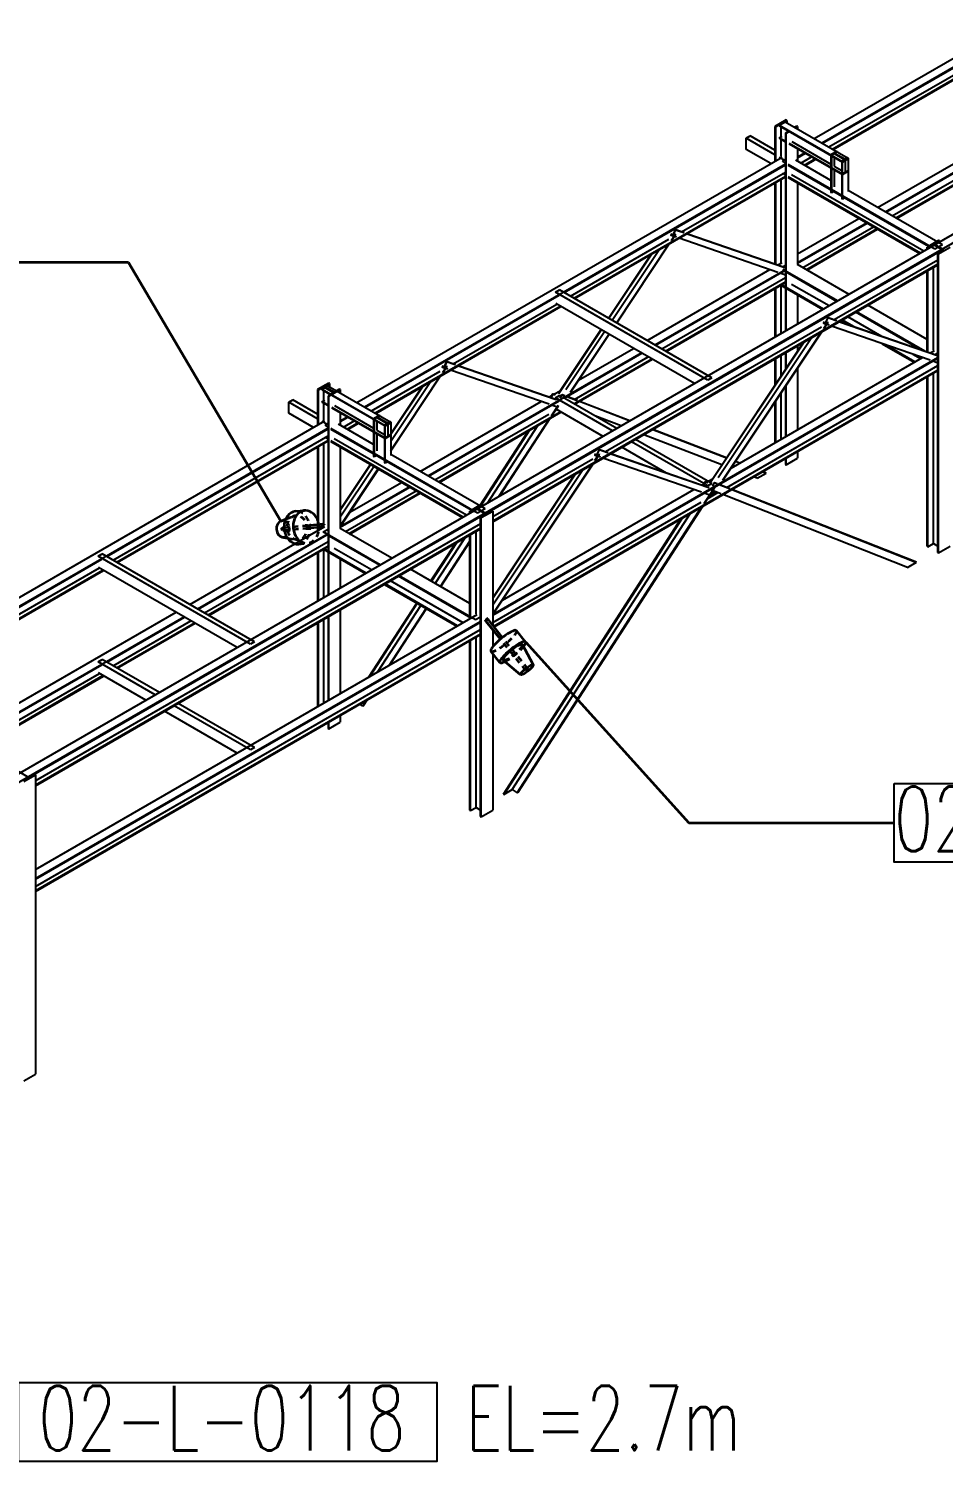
# Model space of a CAD drawing. Header units: inches. Extents: x 295136 to 296247, y 2627183 to 2627409.
# Drawn here: x 295679.05 to 295699.82, y 2627222.34 to 2627254.89 of the extents above; entities that cross this region are included whole.
import ezdxf

# ---------------------------------------------------------------- set-up
doc = ezdxf.new("R2010")
doc.units = ezdxf.units.IN
doc.header["$MEASUREMENT"] = 0
doc.linetypes.add('PIPE RACK LIGHTING-EMBED 3_DWG$0$HIDDEN2', pattern=[0.1875, 0.125, -0.0625])
doc.layers.add('_Auto', color=7, linetype='Continuous')
doc.layers.add('PIPE RACK LIGHTING-EMBED 3_DWG$0$DwgTemplate', color=7, linetype='Continuous')
doc.styles.add('HZTXT', font='txt_qlt.shx', dxfattribs={"width": 0.7, "bigfont": 'hztxt.shx'})
doc.dimstyles.new('ANSI_L', dxfattribs={"dimtxt": 0.18, "dimasz": 0.18, "dimexe": 0.18, "dimexo": 0.0625, "dimgap": 0.09, "dimtad": 0, "dimtih": 1, "dimtoh": 1, "dimdec": 4, "dimzin": 0, "dimdsep": 46, "dimtxsty": 'Standard', "dimcen": 0.09, "dimadec": 0, "dimazin": 0, "dimtfac": 1, "dimtdec": 4, "dimtofl": 0, "dimtmove": 0, "dimatfit": 3, "dimfxl": 1, "dimtolj": 1, "dimtzin": 0, "dimarcsym": 0})

msp = doc.modelspace()

# ---------------------------------------------------------------- linework, layer by layer
at = {"layer": '_Auto', "color": 7, "linetype": 'Continuous', "lineweight": 25}
for points in [[(295698.7076, 2627237.7424), (295707.879, 2627237.7424), (295707.879, 2627235.9507), (295698.7076, 2627235.9507)], [(295678.8132, 2627224.1299), (295688.3208, 2627224.1299), (295688.3208, 2627222.3382), (295678.8132, 2627222.3382)]]:
    msp.add_lwpolyline(points, close=True, dxfattribs=at)
at = {"layer": 'PIPE RACK LIGHTING-EMBED 3_DWG$0$DwgTemplate', "color": 9, "linetype": 'Continuous', "lineweight": 25}
for p, q in [((295761.9631, 2627285.9674), (295657.9438, 2627225.9118)), ((295762.1362, 2627285.8674), (295658.117, 2627225.8119)), ((295696.8905, 2627252.3963), (295706.5503, 2627257.9734)), ((295697.0636, 2627252.2964), (295706.6256, 2627257.817)), ((295697.0792, 2627252.2874), (295701.4893, 2627254.8335)), ((295697.2229, 2627252.2044), (295701.4304, 2627254.6336)), ((295697.3043, 2627252.1574), (295701.5118, 2627254.5866)), ((295697.3199, 2627252.1484), (295701.5273, 2627254.5776)), ((295698.3319, 2627250.8294), (295703.1757, 2627253.6259)), ((295698.5051, 2627250.7294), (295703.3488, 2627253.526)), ((295696.2542, 2627252.8184), (295695.9945, 2627252.6684)), ((295695.9945, 2627252.6684), (295696.0118, 2627252.6584)), ((295695.9945, 2627252.6684), (295695.9945, 2627251.879)), ((295696.0118, 2627252.6584), (295696.1356, 2627252.7299)), ((295696.0118, 2627252.6584), (295696.0118, 2627251.889)), ((295696.1027, 2627252.7012), (295696.2325, 2627252.7762)), ((295696.1027, 2627252.7012), (295697.5311, 2627251.8765)), ((295696.1027, 2627252.6872), (295696.1027, 2627252.7012)), ((295696.1027, 2627252.6872), (295697.5311, 2627251.8625)), ((295696.1356, 2627252.7299), (295696.1356, 2627252.7202)), ((295696.1356, 2627252.7299), (295696.144, 2627252.7251)), ((295696.1356, 2627252.6682), (295696.1356, 2627252.4343)), ((295696.1477, 2627252.7369), (295696.2715, 2627252.8084)), ((295696.1561, 2627252.7321), (295696.1477, 2627252.7369)), ((295696.2325, 2627252.7762), (295697.661, 2627251.9515)), ((295696.3073, 2627252.5691), (295696.2369, 2627252.5285)), ((295696.2715, 2627252.8084), (295696.2542, 2627252.8184)), ((295696.2542, 2627252.5185), (295696.3246, 2627252.5591)), ((295696.2715, 2627252.8084), (295696.2715, 2627252.7537)), ((295696.4966, 2627252.6784), (295696.4493, 2627252.6511)), ((295696.4666, 2627252.6411), (295696.5139, 2627252.6684)), ((295696.5139, 2627252.6684), (295696.4966, 2627252.6784)), ((295696.5139, 2627252.6684), (295696.5139, 2627252.6138)), ((295695.3426, 2627252.4023), (295695.4343, 2627252.4553)), ((295695.9945, 2627252.026), (295695.3426, 2627252.4023)), ((295695.3426, 2627252.1504), (295695.3426, 2627252.4023)), ((295695.9945, 2627252.1319), (295695.4343, 2627252.4553)), ((295696.1027, 2627252.4153), (295696.1616, 2627252.4493)), ((295696.1027, 2627252.4153), (295696.2369, 2627252.3379)), ((295696.1027, 2627252.4013), (295696.1027, 2627252.4153)), ((295696.1027, 2627252.4013), (295696.2369, 2627252.3239)), ((295696.1356, 2627252.3823), (295696.1356, 2627251.9905)), ((295696.2369, 2627252.5285), (295696.2369, 2627248.0203)), ((295696.2369, 2627252.5285), (295696.2542, 2627252.5185)), ((295696.2542, 2627248.0303), (295696.2542, 2627252.5185)), ((295696.3191, 2627252.2904), (295697.5311, 2627251.5906)), ((295696.3191, 2627252.2764), (295697.5311, 2627251.5766)), ((295696.3797, 2627252.3254), (295697.2714, 2627251.8105)), ((295698.5207, 2627250.7204), (295701.4893, 2627252.4343)), ((295698.6644, 2627250.6374), (295701.4304, 2627252.2344)), ((295686.5017, 2627246.3984), (295696.1616, 2627251.9755)), ((295695.9036, 2627251.8265), (295695.3426, 2627252.1504)), ((295696.2083, 2627251.9025), (295696.0958, 2627251.9675)), ((295696.1676, 2627251.879), (295696.2369, 2627251.919)), ((295696.2369, 2627251.919), (295696.2083, 2627251.9025)), ((295697.2714, 2627251.4417), (295696.4706, 2627251.904)), ((295696.5139, 2627252.1639), (295696.5139, 2627251.879)), ((295696.5139, 2627251.979), (295696.6741, 2627252.0715)), ((295696.5139, 2627251.961), (295696.6897, 2627252.0625)), ((295696.5866, 2627251.837), (295696.8334, 2627251.9795)), ((295696.668, 2627251.79), (295696.9147, 2627251.9325)), ((295696.6836, 2627251.7811), (295696.9303, 2627251.9235)), ((295697.4013, 2627252.1014), (295697.2714, 2627252.0265)), ((295697.2714, 2627252.0265), (295697.2714, 2627251.2667)), ((295697.2714, 2627252.0265), (295697.2835, 2627252.0195)), ((295697.2835, 2627252.0195), (295697.3441, 2627252.0545)), ((295697.2835, 2627252.0195), (295697.2835, 2627251.2597)), ((295697.3441, 2627252.0545), (295697.5796, 2627251.9185)), ((295697.3441, 2627251.9705), (295697.3441, 2627251.7686)), ((295697.3528, 2627252.0595), (295697.4134, 2627252.0944)), ((295697.5883, 2627251.9235), (295697.3528, 2627252.0595)), ((295697.4134, 2627252.0944), (295697.4013, 2627252.1014)), ((295697.5796, 2627251.9185), (295697.519, 2627251.8835)), ((295697.519, 2627251.8835), (295697.519, 2627251.1238)), ((295697.519, 2627251.8835), (295697.5311, 2627251.8765)), ((295697.661, 2627251.9515), (295697.5311, 2627251.8765)), ((295697.5311, 2627251.8765), (295697.661, 2627251.9515)), ((295697.5311, 2627251.8625), (295697.5917, 2627251.8975)), ((295697.6489, 2627251.9585), (295697.5883, 2627251.9235)), ((295697.5917, 2627251.8975), (295697.5917, 2627251.6256)), ((295697.6004, 2627251.9025), (295697.661, 2627251.9375)), ((295697.6004, 2627251.6306), (295697.6004, 2627251.9025)), ((295697.661, 2627251.9515), (295697.6489, 2627251.9585)), ((295697.661, 2627251.9375), (295697.661, 2627251.9515)), ((295697.661, 2627251.9515), (295697.661, 2627251.1918)), ((295698.7458, 2627250.5905), (295701.5118, 2627252.1874)), ((295698.7613, 2627250.5815), (295701.5273, 2627252.1784)), ((295686.6749, 2627246.2984), (295696.2369, 2627251.819)), ((295691.2079, 2627248.8975), (295696.2369, 2627251.801)), ((295693.8804, 2627250.2746), (295696.2369, 2627251.6351)), ((295696.2369, 2627251.839), (295696.1676, 2627251.879)), ((295696.2369, 2627251.5611), (295696.1728, 2627251.5981)), ((295699.6305, 2627249.8797), (295696.2975, 2627251.804)), ((295699.4851, 2627249.9457), (295696.2975, 2627251.786)), ((295699.3847, 2627249.8377), (295696.3789, 2627251.5731)), ((295697.3441, 2627251.7686), (295697.519, 2627251.6676)), ((295697.3441, 2627251.6846), (295697.3441, 2627251.2947)), ((295697.5311, 2627251.8765), (295697.5311, 2627251.8625)), ((295697.5311, 2627251.1168), (295697.5311, 2627251.8765)), ((295697.5311, 2627251.5766), (295697.661, 2627251.6516)), ((295697.5917, 2627251.6256), (295697.5311, 2627251.5906)), ((295697.5311, 2627251.5906), (295697.5311, 2627251.5766)), ((295697.661, 2627251.6656), (295697.6004, 2627251.6306)), ((295697.661, 2627251.6516), (295697.661, 2627251.6656)), ((295691.4329, 2627248.7676), (295696.2369, 2627251.5411)), ((295691.4485, 2627248.7586), (295696.2369, 2627251.5231)), ((295695.9945, 2627251.3832), (295695.9945, 2627249.5423)), ((295696.0118, 2627251.3932), (295696.0118, 2627249.5363)), ((295696.1356, 2627251.4647), (295696.1356, 2627249.5613)), ((295699.3033, 2627249.7907), (295696.2975, 2627251.5261)), ((295696.2975, 2627251.5081), (295699.2877, 2627249.7817)), ((295696.5139, 2627251.3832), (295696.5139, 2627249.5298)), ((295697.2714, 2627251.2237), (295697.2714, 2627251.17)), ((295697.2835, 2627251.163), (295697.2714, 2627251.17)), ((295697.2835, 2627251.2167), (295697.2835, 2627251.163)), ((295697.3301, 2627251.1899), (295697.2835, 2627251.163)), ((295697.519, 2627251.0808), (295697.519, 2627251.027)), ((295697.5311, 2627251.02), (295697.519, 2627251.027)), ((295697.5311, 2627251.02), (295697.5311, 2627251.0738)), ((295697.5777, 2627251.0469), (295697.5311, 2627251.02)), ((295699.8037, 2627249.9797), (295697.661, 2627251.2167)), ((295696.5139, 2627249.7797), (295697.9025, 2627250.5815)), ((295693.7352, 2627250.3249), (295693.6736, 2627250.2003)), ((295693.6775, 2627250.1812), (295693.7456, 2627250.3189)), ((295693.6898, 2627250.2547), (295693.6981, 2627250.2499)), ((295693.7352, 2627250.3249), (295693.9291, 2627250.2577)), ((295693.7456, 2627250.3189), (295693.7352, 2627250.3249)), ((295693.9395, 2627250.2517), (295693.7456, 2627250.3189)), ((295696.5139, 2627249.5798), (295698.0757, 2627250.4815)), ((295696.5139, 2627249.5618), (295698.0913, 2627250.4725)), ((295696.6299, 2627249.4628), (295698.235, 2627250.3895)), ((295696.7113, 2627249.4159), (295698.3164, 2627250.3425)), ((295696.7269, 2627249.4069), (295698.3319, 2627250.3335)), ((295691.3516, 2627248.8146), (295693.5922, 2627250.1082)), ((295692.3967, 2627248.2111), (295693.582, 2627249.9904)), ((295692.4041, 2627248.2069), (295693.5986, 2627250)), ((295693.6281, 2627250.2097), (295693.6775, 2627250.1812)), ((295693.6736, 2627250.2003), (295693.6346, 2627250.2228)), ((295693.6415, 2627250.0797), (295693.7391, 2627250.2262)), ((295693.6582, 2627250.0893), (295693.7456, 2627250.2206)), ((295693.7649, 2627250.1509), (295693.6775, 2627250.1812)), ((295693.7391, 2627250.2262), (295693.7456, 2627250.2206)), ((295696.0613, 2627249.3555), (295693.8244, 2627250.1303)), ((295696.2359, 2627249.4563), (295693.999, 2627250.2311)), ((295694.0016, 2627250.2326), (295696.2255, 2627249.4623)), ((295699.7171, 2627250.0796), (295699.4574, 2627249.9297)), ((295699.4574, 2627249.8797), (295699.4574, 2627249.9297)), ((295699.4574, 2627249.9297), (295699.4747, 2627249.9197)), ((295699.4747, 2627249.9197), (295699.5985, 2627249.9912)), ((295699.5284, 2627249.9207), (295699.518, 2627249.9267)), ((295699.5985, 2627249.9912), (295699.8236, 2627249.8612)), ((295699.6106, 2627249.9982), (295699.7344, 2627250.0696)), ((295699.8357, 2627249.8682), (295699.6106, 2627249.9982)), ((295699.8037, 2627249.9797), (295699.6305, 2627249.8797)), ((295699.7344, 2627250.0696), (295699.7171, 2627250.0796)), ((295699.7171, 2627249.7797), (295699.9768, 2627249.9297)), ((295699.7344, 2627250.0396), (295699.7344, 2627250.0696)), ((295699.7976, 2627249.8582), (295689.4366, 2627243.8763)), ((295692.2174, 2627248.3146), (295693.1786, 2627249.7574)), ((295693.202, 2627249.7709), (295692.2278, 2627248.3086)), ((295692.2981, 2627248.2681), (295693.36, 2627249.8622)), ((295699.6998, 2627249.6358), (295697.3434, 2627248.2753)), ((295699.4747, 2627249.8897), (295699.4747, 2627249.9197)), ((295699.8236, 2627249.8612), (295699.6998, 2627249.7897)), ((295699.6998, 2627242.9921), (295699.6998, 2627249.7897)), ((295699.6998, 2627249.7897), (295699.7171, 2627249.7797)), ((295699.7171, 2627242.9821), (295699.7171, 2627249.7797)), ((295699.6998, 2627249.5418), (295689.5881, 2627243.7038)), ((295689.5881, 2627243.6858), (295699.6998, 2627249.5238)), ((295693.0969, 2627247.8069), (295695.8849, 2627249.4166)), ((295693.27, 2627247.7069), (295696.2369, 2627249.4199)), ((295693.2856, 2627247.6979), (295696.2109, 2627249.3869)), ((295696.0621, 2627249.5189), (295696.1616, 2627249.5763)), ((295696.2369, 2627249.2946), (295696.1208, 2627249.3348)), ((295696.1703, 2627249.4814), (295696.2369, 2627249.5198)), ((295697.4229, 2627248.7051), (295696.1789, 2627249.4234)), ((295697.4073, 2627248.6961), (295696.2109, 2627249.3869)), ((295697.6826, 2627248.8551), (295696.5139, 2627249.5298)), ((295699.4574, 2627247.543), (295699.4574, 2627249.3839)), ((295699.4747, 2627247.537), (295699.4747, 2627249.3939)), ((295699.5985, 2627247.592), (295699.5985, 2627249.4653)), ((295691.0139, 2627248.9035), (295691.1057, 2627248.9565)), ((295694.5686, 2627246.9572), (295691.1057, 2627248.9565)), ((295693.4293, 2627247.615), (295696.2369, 2627249.2359)), ((295693.5107, 2627247.568), (295696.2369, 2627249.142)), ((295693.5263, 2627247.559), (295696.2369, 2627249.124)), ((295695.9945, 2627248.984), (295695.9945, 2627247.8804)), ((295696.0118, 2627248.994), (295696.0118, 2627247.8904)), ((295696.1313, 2627249.063), (295697.087, 2627248.5112)), ((295696.1356, 2627249.0605), (295696.1356, 2627247.9619)), ((295697.1026, 2627248.5202), (295696.1468, 2627249.072)), ((295697.2273, 2627248.5921), (295696.3789, 2627249.082)), ((295686.6905, 2627246.2894), (295691.1005, 2627248.8356)), ((295688.6861, 2627247.2756), (295691.0416, 2627248.6356)), ((295694.4768, 2627246.9042), (295691.0139, 2627248.9035)), ((295694.1721, 2627246.8282), (295691.0191, 2627248.6486)), ((295696.5139, 2627248.8421), (295696.5139, 2627248.1803)), ((295686.9156, 2627246.1595), (295691.123, 2627248.5886)), ((295686.9311, 2627246.1505), (295691.1386, 2627248.5796)), ((295697.1981, 2627248.3256), (295697.1365, 2627248.201)), ((295697.1404, 2627248.1819), (295697.2085, 2627248.3196)), ((295697.2085, 2627248.3196), (295697.1981, 2627248.3256)), ((295697.1981, 2627248.3256), (295697.3921, 2627248.2584)), ((295697.4024, 2627248.2524), (295697.2085, 2627248.3196)), ((295698.4251, 2627247.9006), (295697.6567, 2627248.3442)), ((295699.3255, 2627247.5887), (295697.8367, 2627248.4482)), ((295699.4034, 2627247.5617), (295697.8523, 2627248.4572)), ((295699.4574, 2627247.8304), (295698.112, 2627248.6071)), ((295691.0781, 2627246.6044), (295692.0453, 2627248.0562)), ((295692.0557, 2627248.0502), (295691.0885, 2627246.5984)), ((295691.2465, 2627246.6896), (295692.1259, 2627248.0096)), ((295697.0551, 2627248.1089), (295692.149, 2627245.2763)), ((295694.8081, 2627244.6333), (295697.0449, 2627247.991)), ((295694.8247, 2627244.6429), (295697.0616, 2627248.0006)), ((295697.091, 2627248.2104), (295697.1404, 2627248.1819)), ((295697.1365, 2627248.201), (295697.0975, 2627248.2235)), ((295697.1045, 2627248.0804), (295697.202, 2627248.2269)), ((295697.1211, 2627248.09), (295697.2085, 2627248.2213)), ((295697.2278, 2627248.1516), (295697.1404, 2627248.1819)), ((295697.1527, 2627248.2554), (295697.161, 2627248.2506)), ((295697.202, 2627248.2269), (295697.2085, 2627248.2213)), ((295699.5242, 2627247.3561), (295697.2874, 2627248.131)), ((295699.6988, 2627247.457), (295697.462, 2627248.2318)), ((295697.4646, 2627248.2333), (295699.6884, 2627247.463)), ((295697.5164, 2627248.2633), (295697.7239, 2627248.1435)), ((295697.8018, 2627248.1165), (295697.532, 2627248.2723)), ((295691.3452, 2627246.6326), (295692.2246, 2627247.9527)), ((295691.3618, 2627246.6422), (295692.232, 2627247.9484)), ((295694.541, 2627244.6051), (295696.6415, 2627247.7581)), ((295696.6649, 2627247.7716), (295694.5514, 2627244.5991)), ((295694.7094, 2627244.6903), (295696.8229, 2627247.8628)), ((295696.5139, 2627247.6845), (295696.5139, 2627247.5666)), ((295698.4327, 2627247.7342), (295699.1648, 2627247.3116)), ((295699.1804, 2627247.3206), (295698.5106, 2627247.7072)), ((295688.1163, 2627244.7315), (295692.9601, 2627247.528)), ((295688.5408, 2627247.3259), (295688.4792, 2627247.2014)), ((295688.5512, 2627247.3199), (295688.5408, 2627247.3259)), ((295688.5408, 2627247.3259), (295688.7348, 2627247.2588)), ((295689.5881, 2627241.5825), (295699.6998, 2627247.4205)), ((295689.5881, 2627241.5645), (295699.6998, 2627247.4025)), ((295691.2079, 2627246.4984), (295692.9757, 2627247.519)), ((295691.4329, 2627246.3684), (295693.2008, 2627247.3891)), ((295691.4454, 2627246.4695), (295693.1194, 2627247.436)), ((295691.4485, 2627246.3594), (295693.2163, 2627247.3801)), ((295691.5382, 2627246.907), (295692.7869, 2627247.628)), ((295695.0011, 2627244.9077), (295699.3478, 2627247.4172)), ((295695.9945, 2627247.3846), (295695.9945, 2627246.7868)), ((295696.0118, 2627247.3946), (295696.0118, 2627246.8128)), ((295696.1356, 2627247.466), (295696.1356, 2627246.9987)), ((295696.2369, 2627247.5245), (295696.2369, 2627247.1507)), ((295696.2542, 2627247.1767), (295696.2542, 2627247.5345)), ((295699.305, 2627247.3926), (295699.1339, 2627247.4913)), ((295699.525, 2627247.5196), (295699.6245, 2627247.577)), ((295699.6998, 2627247.2953), (295699.5837, 2627247.3355)), ((295699.6998, 2627247.5205), (295699.6332, 2627247.4821)), ((295686.8342, 2627246.2065), (295688.3978, 2627247.1092)), ((295687.2722, 2627245.3017), (295688.4043, 2627247.001)), ((295688.4337, 2627247.2107), (295688.4831, 2627247.1823)), ((295688.4792, 2627247.2014), (295688.4402, 2627247.2239)), ((295688.4472, 2627247.0807), (295688.5447, 2627247.2272)), ((295688.4638, 2627247.0903), (295688.5512, 2627247.2216)), ((295688.4831, 2627247.1823), (295688.5512, 2627247.3199)), ((295688.5705, 2627247.152), (295688.4831, 2627247.1823)), ((295688.4954, 2627247.2557), (295688.5037, 2627247.2509)), ((295688.5447, 2627247.2272), (295688.5512, 2627247.2216)), ((295688.7452, 2627247.2528), (295688.5512, 2627247.3199)), ((295690.8669, 2627246.3565), (295688.6301, 2627247.1313)), ((295691.0415, 2627246.4573), (295688.8047, 2627247.2322)), ((295688.8073, 2627247.2337), (295691.0311, 2627246.4633)), ((295689.6078, 2627241.316), (295699.6998, 2627247.1426)), ((295689.6177, 2627241.3037), (295699.6998, 2627247.1246)), ((295694.9054, 2627244.4685), (295699.6998, 2627247.2366)), ((295696.5139, 2627247.1785), (295696.5139, 2627245.7811)), ((295699.5985, 2627243.1935), (295699.5985, 2627247.0662)), ((295685.8654, 2627246.8407), (295685.6057, 2627246.6908)), ((295685.6057, 2627246.6908), (295685.623, 2627246.6808)), ((295685.6057, 2627246.6908), (295685.6057, 2627245.8811)), ((295685.623, 2627246.6808), (295685.7468, 2627246.7523)), ((295685.623, 2627246.6808), (295685.623, 2627245.8911)), ((295685.7139, 2627246.7033), (295685.8438, 2627246.7783)), ((295685.7139, 2627246.7033), (295687.1424, 2627245.8786)), ((295685.7139, 2627246.6893), (295685.7139, 2627246.7033)), ((295685.7139, 2627246.6893), (295685.9009, 2627246.5813)), ((295685.7468, 2627246.7523), (295685.9719, 2627246.6223)), ((295685.7468, 2627246.7523), (295685.7468, 2627246.7223)), ((295685.759, 2627246.7593), (295685.8828, 2627246.8307)), ((295685.984, 2627246.6293), (295685.759, 2627246.7593)), ((295685.8438, 2627246.7783), (295687.2722, 2627245.9535)), ((295685.8828, 2627246.8307), (295685.8654, 2627246.8407)), ((295685.8654, 2627246.5408), (295686.1252, 2627246.6908)), ((295685.8828, 2627246.8307), (295685.8828, 2627246.7558)), ((295686.1078, 2627246.7008), (295685.984, 2627246.6293)), ((295686.1252, 2627246.6908), (295686.1078, 2627246.7008)), ((295686.1252, 2627246.6908), (295686.1252, 2627246.6158)), ((295687.2722, 2627245.317), (295688.3876, 2627246.9914)), ((295687.2722, 2627245.5222), (295688.1656, 2627246.8632)), ((295688.0076, 2627246.772), (295687.2722, 2627245.6681)), ((295687.2722, 2627245.6897), (295687.9842, 2627246.7585)), ((295694.5686, 2627246.9572), (295694.4768, 2627246.9042)), ((295696.2369, 2627246.7627), (295696.2369, 2627245.6212)), ((295696.2542, 2627245.6312), (295696.2542, 2627246.7887)), ((295699.4574, 2627243.132), (295699.4574, 2627246.9847)), ((295699.4747, 2627243.122), (295699.4747, 2627246.9947)), ((295684.9538, 2627246.4044), (295685.0456, 2627246.4574)), ((295685.6057, 2627246.028), (295684.9538, 2627246.4044)), ((295684.9538, 2627246.1525), (295684.9538, 2627246.4044)), ((295685.6057, 2627246.134), (295685.0456, 2627246.4574)), ((295685.7139, 2627246.4174), (295685.7728, 2627246.4514)), ((295685.7139, 2627246.4174), (295685.8481, 2627246.3399)), ((295685.7139, 2627246.4034), (295685.7139, 2627246.4174)), ((295685.7139, 2627246.4034), (295685.8481, 2627246.3259)), ((295685.7468, 2627246.6703), (295685.7468, 2627246.4364)), ((295685.7468, 2627246.3844), (295685.7468, 2627245.9925)), ((295685.9719, 2627246.6223), (295685.8481, 2627246.5508)), ((295685.8481, 2627246.5508), (295685.8481, 2627242.0224)), ((295685.8481, 2627246.5508), (295685.8654, 2627246.5408)), ((295685.8654, 2627242.0324), (295685.8654, 2627246.5408)), ((295685.9304, 2627246.5643), (295687.1424, 2627245.8646)), ((295687.9432, 2627244.8314), (295690.6905, 2627246.4176)), ((295688.1319, 2627244.7225), (295691.1005, 2627246.4364)), ((295690.8677, 2627246.5199), (295690.9194, 2627246.5498)), ((295690.8941, 2627246.5108), (295690.9533, 2627246.6019)), ((295690.9637, 2627246.5959), (295690.9058, 2627246.5067)), ((295690.9533, 2627246.6019), (295690.9637, 2627246.5959)), ((295690.9637, 2627246.5959), (295691.0053, 2627246.5623)), ((295690.9786, 2627246.5839), (295691.1182, 2627246.6645)), ((295691.0139, 2627246.5044), (295691.1057, 2627246.5573)), ((295692.3125, 2627245.7546), (295691.0139, 2627246.5044)), ((295691.1352, 2627246.5403), (295691.1057, 2627246.5573)), ((295691.1559, 2627246.581), (295691.1144, 2627246.4994)), ((295691.1247, 2627246.4934), (295691.1663, 2627246.575)), ((295691.1663, 2627246.575), (295691.1559, 2627246.581)), ((295691.1559, 2627246.581), (295691.2158, 2627246.5579)), ((295691.2262, 2627246.5519), (295691.1663, 2627246.575)), ((295692.4043, 2627245.8076), (295691.1706, 2627246.5198)), ((295691.515, 2627246.4408), (295691.2708, 2627246.5347)), ((295691.2729, 2627246.5359), (295691.5046, 2627246.4468)), ((295691.2792, 2627246.5335), (295691.2857, 2627246.5433)), ((295691.2873, 2627246.5304), (295691.3023, 2627246.5529)), ((295692.7066, 2627245.9821), (295691.5596, 2627246.4236)), ((295691.5617, 2627246.4248), (295692.7086, 2627245.9833)), ((295695.9945, 2627246.3988), (295695.9945, 2627245.4812)), ((295696.0118, 2627246.4248), (295696.0118, 2627245.4912)), ((295696.1356, 2627246.6106), (295696.1356, 2627245.5627)), ((295685.5148, 2627245.8286), (295684.9538, 2627246.1525)), ((295685.9304, 2627246.2924), (295687.1424, 2627245.5927)), ((295685.9304, 2627246.2784), (295687.1424, 2627245.5787)), ((295685.991, 2627246.3274), (295686.8827, 2627245.8126)), ((295686.1252, 2627246.166), (295686.1252, 2627245.8811)), ((295686.1252, 2627245.981), (295686.2853, 2627246.0735)), ((295686.1252, 2627245.963), (295686.3009, 2627246.0645)), ((295687.0125, 2627246.1035), (295686.8827, 2627246.0285)), ((295686.8827, 2627246.0285), (295686.8827, 2627245.2688)), ((295686.8827, 2627246.0285), (295686.8948, 2627246.0215)), ((295686.8948, 2627246.0215), (295686.9554, 2627246.0565)), ((295686.8948, 2627246.0215), (295686.8948, 2627245.2618)), ((295686.9554, 2627246.0565), (295687.1909, 2627245.9206)), ((295686.964, 2627246.0615), (295687.0246, 2627246.0965)), ((295687.1995, 2627245.9256), (295686.964, 2627246.0615)), ((295687.0246, 2627246.0965), (295687.0125, 2627246.1035)), ((295688.2756, 2627244.6395), (295690.8614, 2627246.1324)), ((295688.357, 2627244.5925), (295691.123, 2627246.1895)), ((295688.3726, 2627244.5835), (295691.1386, 2627246.1805)), ((295689.7295, 2627244.2633), (295690.8765, 2627246.0291)), ((295689.7458, 2627244.2727), (295690.8927, 2627246.0385)), ((295690.9211, 2627246.0979), (295691.0789, 2627246.3407)), ((295691.0366, 2627246.2977), (295690.9264, 2627246.3359)), ((295690.9374, 2627246.1073), (295691.0789, 2627246.3251)), ((295691.009, 2627246.2176), (295691.0416, 2627246.2364)), ((295692.0944, 2627245.6287), (295691.0268, 2627246.245)), ((295691.0685, 2627246.2866), (295691.0566, 2627246.2908)), ((295692.5037, 2627245.865), (295691.9072, 2627246.0946)), ((295676.113, 2627240.4004), (295685.7728, 2627245.9775)), ((295676.2861, 2627240.3005), (295685.8481, 2627245.8211)), ((295680.8191, 2627242.8996), (295685.8481, 2627245.8031)), ((295685.8196, 2627245.9046), (295685.707, 2627245.9695)), ((295685.7789, 2627245.8811), (295685.8481, 2627245.9211)), ((295685.8481, 2627245.8411), (295685.7789, 2627245.8811)), ((295685.8481, 2627245.9211), (295685.8196, 2627245.9046)), ((295689.2418, 2627243.8818), (295685.9087, 2627245.8061)), ((295689.0963, 2627243.9477), (295685.9087, 2627245.7881)), ((295686.8827, 2627245.4437), (295686.0819, 2627245.9061)), ((295686.1979, 2627245.8391), (295686.4446, 2627245.9815)), ((295686.2793, 2627245.7921), (295686.526, 2627245.9345)), ((295686.2948, 2627245.7831), (295686.5416, 2627245.9256)), ((295686.9554, 2627245.9725), (295686.9554, 2627245.7706)), ((295686.9554, 2627245.7706), (295687.1303, 2627245.6696)), ((295687.1909, 2627245.9206), (295687.1303, 2627245.8856)), ((295687.1303, 2627245.8856), (295687.1303, 2627245.1258)), ((295687.1303, 2627245.8856), (295687.1424, 2627245.8786)), ((295687.1424, 2627245.8786), (295687.2722, 2627245.9535)), ((295687.2722, 2627245.9535), (295687.1424, 2627245.8786)), ((295687.1424, 2627245.8646), (295687.203, 2627245.8996)), ((295687.1424, 2627245.1188), (295687.1424, 2627245.8786)), ((295687.1424, 2627245.8786), (295687.1424, 2627245.8646)), ((295687.2601, 2627245.9605), (295687.1995, 2627245.9256)), ((295687.203, 2627245.8996), (295687.203, 2627245.6277)), ((295687.2116, 2627245.9046), (295687.2722, 2627245.9395)), ((295687.2116, 2627245.6327), (295687.2116, 2627245.9046)), ((295687.2722, 2627245.9535), (295687.2601, 2627245.9605)), ((295687.2722, 2627245.9535), (295687.2722, 2627245.1938)), ((295687.2722, 2627245.9395), (295687.2722, 2627245.9535)), ((295689.3092, 2627244.0706), (295690.4041, 2627245.7564)), ((295690.427, 2627245.7696), (295689.33, 2627244.0807)), ((295689.4667, 2627244.1116), (295690.6136, 2627245.8774)), ((295694.8968, 2627245.1391), (295693.2218, 2627245.7838)), ((295693.2239, 2627245.785), (295694.8978, 2627245.1407)), ((295680.9628, 2627242.8166), (295685.8481, 2627245.6372)), ((295681.0442, 2627242.7696), (295685.8481, 2627245.5432)), ((295681.0598, 2627242.7606), (295685.8481, 2627245.5252)), ((295685.6057, 2627245.3852), (295685.6057, 2627243.4819)), ((295685.623, 2627245.3952), (295685.623, 2627243.4919)), ((295685.7468, 2627245.4667), (295685.7468, 2627243.5634)), ((295685.8481, 2627245.5632), (295685.7841, 2627245.6002)), ((295688.9145, 2627243.7928), (295685.9087, 2627245.5282)), ((295685.9087, 2627245.5102), (295688.899, 2627243.7838)), ((295688.9959, 2627243.8398), (295685.9901, 2627245.5752)), ((295686.1252, 2627245.3852), (295686.1252, 2627243.5319)), ((295686.9554, 2627245.6866), (295686.9554, 2627245.2968)), ((295687.1424, 2627245.5787), (295687.2722, 2627245.6536)), ((295687.203, 2627245.6277), (295687.1424, 2627245.5927)), ((295687.1424, 2627245.5927), (295687.1424, 2627245.5787)), ((295687.2722, 2627245.6676), (295687.2116, 2627245.6327)), ((295687.2722, 2627245.6536), (295687.2722, 2627245.6676)), ((295693.5381, 2627244.7951), (295692.5238, 2627245.3807)), ((295694.3868, 2627244.557), (295692.7419, 2627245.5067)), ((295694.5686, 2627244.558), (295692.8337, 2627245.5597)), ((295694.7933, 2627244.9837), (295693.019, 2627245.6667)), ((295686.8827, 2627245.2258), (295686.8827, 2627245.172)), ((295686.8948, 2627245.165), (295686.8827, 2627245.172)), ((295686.8948, 2627245.2188), (295686.8948, 2627245.165)), ((295686.9414, 2627245.1919), (295686.8948, 2627245.165)), ((295687.1303, 2627245.0828), (295687.1303, 2627245.0291)), ((295687.1424, 2627245.0221), (295687.1424, 2627245.0758)), ((295687.189, 2627245.049), (295687.1424, 2627245.0221)), ((295689.4149, 2627243.9817), (295687.2722, 2627245.2188)), ((295691.8607, 2627245.1099), (295689.5881, 2627243.7978)), ((295691.8967, 2627245.2114), (295691.946, 2627245.1829)), ((295691.9421, 2627245.202), (295691.9032, 2627245.2245)), ((295691.9101, 2627245.0814), (295692.0077, 2627245.2279)), ((295691.9267, 2627245.091), (295692.0142, 2627245.2223)), ((295692.0038, 2627245.3266), (295691.9421, 2627245.202)), ((295691.946, 2627245.1829), (295692.0142, 2627245.3206)), ((295692.0335, 2627245.1526), (295691.946, 2627245.1829)), ((295691.9583, 2627245.2564), (295691.9666, 2627245.2516)), ((295692.0038, 2627245.3266), (295692.1977, 2627245.2595)), ((295692.0142, 2627245.3206), (295692.0038, 2627245.3266)), ((295692.0077, 2627245.2279), (295692.0142, 2627245.2223)), ((295692.2081, 2627245.2535), (295692.0142, 2627245.3206)), ((295694.3298, 2627244.3572), (295692.093, 2627245.132)), ((295694.5044, 2627244.458), (295692.2676, 2627245.2328)), ((295692.2702, 2627245.2343), (295694.494, 2627244.464)), ((295695.1999, 2627245.0224), (295695.1025, 2627245.0599)), ((295695.1036, 2627245.0615), (295695.2019, 2627245.0236)), ((295696.2369, 2627245.1253), (295696.2369, 2627244.9914)), ((295696.2542, 2627244.9814), (295696.2542, 2627245.1353)), ((295696.2542, 2627244.9814), (295696.5139, 2627245.1313)), ((295696.5139, 2627245.2853), (295696.5139, 2627245.1313)), ((295686.1252, 2627243.9678), (295686.8071, 2627244.9915)), ((295686.8175, 2627244.9855), (295686.1252, 2627243.9462)), ((295686.1252, 2627243.8003), (295686.8877, 2627244.945)), ((295686.1508, 2627243.6337), (295686.9864, 2627244.888)), ((295686.1674, 2627243.6433), (295686.9938, 2627244.8837)), ((295687.1424, 2627245.0221), (295687.1303, 2627245.0291)), ((295689.5881, 2627241.801), (295691.6285, 2627244.8639)), ((295691.4705, 2627244.7726), (295689.5881, 2627241.9469)), ((295689.5881, 2627241.9685), (295691.4471, 2627244.7592)), ((295689.6137, 2627241.6343), (295691.8506, 2627244.9921)), ((295689.6304, 2627241.6439), (295691.8672, 2627245.0017)), ((295695.5944, 2627244.6754), (295695.7972, 2627244.7925)), ((295695.7972, 2627244.7925), (295695.7151, 2627244.8241)), ((295695.7172, 2627244.8253), (295695.7868, 2627244.7985)), ((295695.7972, 2627244.7925), (295695.7868, 2627244.7985)), ((295696.2369, 2627244.9914), (295696.2542, 2627244.9814)), ((295686.1252, 2627243.5819), (295687.6869, 2627244.4835)), ((295686.1252, 2627243.5639), (295687.7025, 2627244.4745)), ((295686.3438, 2627243.908), (295687.5138, 2627244.5835)), ((295689.8068, 2627241.9087), (295694.1534, 2627244.4183)), ((295694.3306, 2627244.5206), (295694.3827, 2627244.5506)), ((295694.3573, 2627244.5113), (295694.416, 2627244.6022)), ((295694.4264, 2627244.5962), (295694.369, 2627244.5073)), ((295694.3864, 2627244.1), (295694.6228, 2627244.4661)), ((295694.4026, 2627244.1093), (295694.6295, 2627244.4608)), ((295694.416, 2627244.6022), (295694.4264, 2627244.5962)), ((295694.4768, 2627244.505), (295694.4223, 2627244.5365)), ((295694.4264, 2627244.5962), (295694.4682, 2627244.563)), ((295694.4412, 2627244.5844), (295694.5811, 2627244.6652)), ((295694.5686, 2627244.558), (295694.4768, 2627244.505)), ((295694.5355, 2627244.4185), (295694.5458, 2627244.4125)), ((295694.5972, 2627244.3923), (295694.5432, 2627244.2832)), ((295694.5458, 2627244.4125), (295694.5563, 2627244.433)), ((295694.7727, 2627244.323), (295694.5458, 2627244.4125)), ((295694.6191, 2627244.5815), (295694.5773, 2627244.5)), ((295694.5877, 2627244.494), (295694.6295, 2627244.5755)), ((295694.6295, 2627244.5755), (295694.6191, 2627244.5815)), ((295694.6191, 2627244.5815), (295694.6781, 2627244.5582)), ((295694.6228, 2627244.4661), (295694.6295, 2627244.4608)), ((295694.6885, 2627244.5523), (295694.6295, 2627244.5755)), ((295694.9744, 2627244.4394), (295694.7327, 2627244.5348)), ((295694.7347, 2627244.5359), (295694.964, 2627244.4454)), ((295694.7414, 2627244.5332), (295694.7486, 2627244.544)), ((295694.7495, 2627244.53), (295694.7652, 2627244.5536)), ((295699.2136, 2627242.7663), (295695.0186, 2627244.422)), ((295695.0206, 2627244.4231), (295699.2032, 2627242.7723)), ((295695.5944, 2627244.6754), (295695.5123, 2627244.707)), ((295686.2412, 2627243.4649), (295687.8462, 2627244.3916)), ((295686.3225, 2627243.4179), (295687.9276, 2627244.3446)), ((295686.3381, 2627243.4089), (295687.9432, 2627244.3356)), ((295689.3284, 2627244.0817), (295689.0686, 2627243.9317)), ((295689.2219, 2627244.0002), (295689.3457, 2627244.0717)), ((295689.3457, 2627244.0717), (295689.3284, 2627244.0817)), ((295689.3457, 2627244.0417), (295689.3457, 2627244.0717)), ((295689.5881, 2627241.3986), (295694.3267, 2627244.1345)), ((295694.5001, 2627244.2982), (295694.3893, 2627244.3365)), ((295694.4735, 2627244.2192), (295694.7018, 2627244.351)), ((295694.5432, 2627244.2832), (295694.52, 2627244.2913)), ((295694.5735, 2627244.3444), (295694.6113, 2627244.3226)), ((295694.6049, 2627244.3282), (295694.5742, 2627244.3459)), ((295694.6049, 2627244.3282), (295694.6371, 2627244.3765)), ((295694.6113, 2627244.3226), (295694.6049, 2627244.3282)), ((295694.6113, 2627244.3226), (295694.6452, 2627244.3733)), ((295699.0119, 2627242.6499), (295694.817, 2627244.3055)), ((295689.4089, 2627243.8603), (295679.0478, 2627237.8783)), ((295689.0686, 2627243.8818), (295689.0686, 2627243.9317)), ((295689.0686, 2627243.9317), (295689.0859, 2627243.9217)), ((295689.0859, 2627243.9217), (295689.2097, 2627243.9932)), ((295689.0859, 2627243.8917), (295689.0859, 2627243.9217)), ((295689.1396, 2627243.9227), (295689.1292, 2627243.9287)), ((295689.2097, 2627243.9932), (295689.4348, 2627243.8633)), ((295689.447, 2627243.8703), (295689.2219, 2627244.0002)), ((295689.4149, 2627243.9817), (295689.2418, 2627243.8818)), ((295689.4348, 2627243.8633), (295689.311, 2627243.7918)), ((295689.311, 2627236.9941), (295689.311, 2627243.7918)), ((295689.311, 2627243.7918), (295689.3284, 2627243.7818)), ((295689.3284, 2627243.7818), (295689.5881, 2627243.9317)), ((295689.3284, 2627236.9841), (295689.3284, 2627243.7818)), ((295689.5708, 2627243.9417), (295689.447, 2627243.8703)), ((295689.5881, 2627243.9317), (295689.5708, 2627243.9417)), ((295689.5881, 2627243.9317), (295689.5881, 2627241.3405)), ((295689.8319, 2627237.4998), (295693.8726, 2627243.7603)), ((295693.8953, 2627243.7734), (295689.8423, 2627237.4938)), ((295690.0278, 2627237.6009), (295694.0808, 2627243.8805)), ((295690.1473, 2627237.5319), (295694.3422, 2627244.0315)), ((295690.1634, 2627237.5412), (295694.3584, 2627244.0408)), ((295689.311, 2627243.6378), (295679.1993, 2627237.7998)), ((295689.311, 2627243.5439), (295679.1993, 2627237.7059)), ((295679.1993, 2627237.6879), (295689.311, 2627243.5259)), ((295682.7081, 2627241.809), (295685.7728, 2627243.5784)), ((295682.8813, 2627241.709), (295685.8481, 2627243.4219)), ((295685.7356, 2627243.4569), (295685.8481, 2627243.5219)), ((295687.0342, 2627242.7072), (295685.7356, 2627243.4569)), ((295687.2939, 2627242.8571), (295686.1252, 2627243.5319)), ((295689.2097, 2627241.594), (295689.2097, 2627243.4674)), ((295682.8968, 2627241.7), (295685.8221, 2627243.3889)), ((295683.0406, 2627241.617), (295685.8481, 2627243.238)), ((295683.1219, 2627241.57), (295685.8481, 2627243.144)), ((295683.1375, 2627241.561), (295685.8481, 2627243.126)), ((295687.0186, 2627242.6982), (295685.8221, 2627243.3889)), ((295688.1863, 2627242.3419), (295688.7419, 2627243.1973)), ((295688.7648, 2627243.2105), (295688.1967, 2627242.3359)), ((295688.2815, 2627242.2869), (295688.9514, 2627243.3182)), ((295688.401, 2627242.2179), (295689.0686, 2627243.2458)), ((295688.4084, 2627242.2137), (295689.0686, 2627243.2302)), ((295689.0686, 2627241.4826), (295689.0686, 2627243.3859)), ((295689.0859, 2627241.4926), (295689.0859, 2627243.3959)), ((295699.4574, 2627243.132), (295699.4747, 2627243.122)), ((295699.4747, 2627243.122), (295699.5985, 2627243.1935)), ((295699.5985, 2627243.1935), (295699.6998, 2627243.135)), ((295699.7171, 2627242.9821), (295699.9768, 2627243.132)), ((295676.3017, 2627240.2915), (295680.7117, 2627242.8376)), ((295680.6252, 2627242.9056), (295680.7169, 2627242.9586)), ((295684.0881, 2627240.9063), (295680.6252, 2627242.9056)), ((295684.1799, 2627240.9593), (295680.7169, 2627242.9586)), ((295685.6057, 2627242.9861), (295685.6057, 2627241.8824)), ((295685.623, 2627242.9961), (295685.623, 2627241.8924)), ((295685.7425, 2627243.065), (295686.6983, 2627242.5132)), ((295685.7468, 2627243.0625), (295685.7468, 2627241.9639)), ((295686.7139, 2627242.5222), (295685.7581, 2627243.074)), ((295686.8385, 2627242.5942), (295685.9901, 2627243.084)), ((295686.1252, 2627242.8441), (295686.1252, 2627242.1823)), ((295699.0119, 2627242.6499), (295699.2136, 2627242.7663)), ((295699.2136, 2627242.7663), (295699.2032, 2627242.7723)), ((295699.6998, 2627242.9921), (295699.7171, 2627242.9821)), ((295676.4454, 2627240.2085), (295680.6529, 2627242.6377)), ((295676.5268, 2627240.1615), (295680.7343, 2627242.5907)), ((295676.5424, 2627240.1525), (295680.7498, 2627242.5817)), ((295683.7834, 2627240.8303), (295680.6304, 2627242.6507)), ((295689.0963, 2627241.4986), (295687.448, 2627242.4502)), ((295689.1985, 2627241.4576), (295687.4636, 2627242.4592)), ((295689.0686, 2627241.8325), (295687.7233, 2627242.6092)), ((295687.1277, 2627242.2653), (295688.776, 2627241.3136)), ((295688.7916, 2627241.3226), (295687.1433, 2627242.2743)), ((295688.9163, 2627241.3946), (295687.2679, 2627242.3463)), ((295686.7639, 2627240.1519), (295687.8614, 2627241.8417)), ((295687.8718, 2627241.8357), (295686.7868, 2627240.1651)), ((295677.5544, 2627238.8335), (295682.3982, 2627241.63)), ((295677.7276, 2627238.7335), (295682.5713, 2627241.5301)), ((295679.1993, 2627235.7845), (295689.2357, 2627241.579)), ((295680.8191, 2627240.5004), (295682.5869, 2627241.5211)), ((295685.7468, 2627241.4681), (295685.7468, 2627239.5647)), ((295685.8481, 2627241.5266), (295685.8481, 2627239.6232)), ((295685.8654, 2627239.6332), (295685.8654, 2627241.5366)), ((295686.1252, 2627241.6865), (295686.1252, 2627239.7832)), ((295686.9734, 2627240.2729), (295687.9566, 2627241.7867)), ((295687.2362, 2627240.4246), (295688.0761, 2627241.7177)), ((295687.2525, 2627240.434), (295688.0835, 2627241.7135)), ((295689.311, 2627241.5226), (295689.1985, 2627241.4576)), ((295679.1993, 2627235.5846), (295689.311, 2627241.4226)), ((295679.1993, 2627235.5666), (295689.311, 2627241.4046)), ((295679.1993, 2627235.4007), (295689.311, 2627241.2387)), ((295679.1993, 2627235.3067), (295689.311, 2627241.1447)), ((295680.9628, 2627240.4174), (295682.7306, 2627241.4381)), ((295681.0442, 2627240.3705), (295682.812, 2627241.3911)), ((295681.0598, 2627240.3615), (295682.8276, 2627241.3821)), ((295685.6057, 2627241.3866), (295685.6057, 2627239.4833)), ((295685.623, 2627241.3966), (295685.623, 2627239.4933)), ((295689.5881, 2627241.2413), (295689.5881, 2627240.8456)), ((295679.1993, 2627235.2887), (295689.311, 2627241.1267)), ((295684.1799, 2627240.9593), (295684.0881, 2627240.9063)), ((295689.0686, 2627237.1341), (295689.0686, 2627240.9867)), ((295689.0859, 2627237.1241), (295689.0859, 2627240.9967)), ((295689.2097, 2627237.1955), (295689.2097, 2627241.0682)), ((295680.6252, 2627240.5064), (295680.7169, 2627240.5594)), ((295681.9238, 2627239.7567), (295680.6252, 2627240.5064)), ((295682.0155, 2627239.8096), (295680.7169, 2627240.5594)), ((295689.5881, 2627240.6953), (295689.5881, 2627237.1341)), ((295677.7432, 2627238.7245), (295680.7117, 2627240.4384)), ((295677.8869, 2627238.6415), (295680.6529, 2627240.2385)), ((295677.9683, 2627238.5946), (295680.7343, 2627240.1915)), ((295677.9838, 2627238.5856), (295680.7498, 2627240.1825)), ((295681.7056, 2627239.6307), (295680.6304, 2627240.2515)), ((295684.0881, 2627238.5071), (295682.3532, 2627239.5087)), ((295684.1799, 2627238.5601), (295682.4449, 2627239.5617)), ((295686.5705, 2627239.5444), (295686.6389, 2627239.505)), ((295686.6389, 2627239.505), (295686.721, 2627239.6313)), ((295686.6389, 2627239.505), (295686.6551, 2627239.5143)), ((295686.6551, 2627239.5143), (295686.7372, 2627239.6407)), ((295683.7834, 2627238.4311), (295682.135, 2627239.3828)), ((295686.1252, 2627239.2873), (295686.1252, 2627239.1334)), ((295685.8481, 2627239.1274), (295685.8481, 2627238.9934)), ((295685.8481, 2627238.9934), (295685.8654, 2627238.9834)), ((295685.8654, 2627238.9834), (295685.8654, 2627239.1374)), ((295685.8654, 2627238.9834), (295686.1252, 2627239.1334)), ((295684.1799, 2627238.5601), (295684.0881, 2627238.5071)), ((295679.0582, 2627237.8723), (295678.8331, 2627238.0023)), ((295678.9396, 2627237.7838), (295679.1993, 2627237.9338)), ((295679.182, 2627237.9438), (295679.0582, 2627237.8723)), ((295679.1993, 2627237.9338), (295679.182, 2627237.9438)), ((295679.1993, 2627237.9338), (295679.1993, 2627231.1361)), ((295689.8423, 2627237.4938), (295690.0278, 2627237.6009)), ((295690.0278, 2627237.6009), (295690.1473, 2627237.5319)), ((295689.8319, 2627237.4998), (295689.8423, 2627237.4938)), ((295690.1473, 2627237.5319), (295690.1634, 2627237.5412)), ((295689.0686, 2627237.1341), (295689.0859, 2627237.1241)), ((295689.0859, 2627237.1241), (295689.2097, 2627237.1955)), ((295689.2097, 2627237.1955), (295689.311, 2627237.1371)), ((295689.311, 2627236.9941), (295689.3284, 2627236.9841)), ((295689.3284, 2627236.9841), (295689.5881, 2627237.1341)), ((295678.9396, 2627230.9862), (295679.1993, 2627231.1361))]:
    msp.add_line(p, q, dxfattribs=at)
at = {"layer": 'PIPE RACK LIGHTING-EMBED 3_DWG$0$DwgTemplate', "color": 1, "linetype": 'Continuous', "lineweight": 35}
for p, q in [((295684.7731, 2627243.7028), (295684.8845, 2627243.7471)), ((295685.1096, 2627243.9251), (295685.3153, 2627243.9435)), ((295685.3457, 2627243.6028), (295685.6057, 2627243.626)), ((295685.3512, 2627243.5408), (295685.6057, 2627243.5635)), ((295684.8055, 2627243.3409), (295684.9229, 2627243.317)), ((295689.8133, 2627241.0603), (295689.4766, 2627241.4792)), ((295689.7649, 2627241.0213), (295689.4411, 2627241.4241)), ((295690.3348, 2627240.9575), (295690.1292, 2627241.2134)), ((295690.5102, 2627240.4413), (295690.2634, 2627240.8972)), ((295689.7531, 2627240.4899), (295689.5475, 2627240.7458)), ((295690.2196, 2627240.2077), (295689.8274, 2627240.5467))]:
    msp.add_line(p, q, dxfattribs=at)
at = {"layer": 'PIPE RACK LIGHTING-EMBED 3_DWG$0$DwgTemplate', "color": 1, "linetype": 'PIPE RACK LIGHTING-EMBED 3_DWG$0$HIDDEN2', "lineweight": 35}
for p, q in [((295684.8845, 2627243.7471), (295685.0682, 2627243.8203)), ((295684.8201, 2627243.5558), (295685.3457, 2627243.6028)), ((295684.8256, 2627243.4939), (295685.3512, 2627243.5408)), ((295685.6057, 2627243.626), (295685.7342, 2627243.6375)), ((295685.6057, 2627243.5635), (295685.7397, 2627243.5755)), ((295684.9229, 2627243.317), (295685.1167, 2627243.2776)), ((295685.176, 2627243.1817), (295685.3817, 2627243.2001)), ((295689.4766, 2627241.4792), (295689.4741, 2627241.4823)), ((295689.4411, 2627241.4241), (295689.4256, 2627241.4434)), ((295690.3397, 2627240.3062), (295689.7649, 2627241.0213)), ((295690.3882, 2627240.3452), (295689.8133, 2627241.0603))]:
    msp.add_line(p, q, dxfattribs=at)
at = {"layer": 'PIPE RACK LIGHTING-EMBED 3_DWG$0$DwgTemplate', "color": 1, "linetype": 'Continuous', "lineweight": 35}
for centre, major_axis, ratio, start_param, end_param in [((295685.1428, 2627243.5534), (0.0332, -0.3717), 0.7886751, 3.1415927, 6.0142113), ((295685.3485, 2627243.5718), (0.0332, -0.3717), 0.7886751, 1.9696932, 5.6731975), ((295684.8229, 2627243.5248), (0.0166, -0.1858), 0.7886751, 3.3727153, 6.0520627), ((295689.4498, 2627241.4629), (0.0303, 0.0244), 0.2113249, 0.0834266, 1.7943374), ((295689.4498, 2627241.4629), (0.0242, 0.0195), 0.2113249, 0.3292233, 1.5485407), ((295689.8383, 2627240.9796), (0.2909, 0.2338), 0.2113249, 0, 2.5096783), ((295689.8383, 2627240.9796), (-0.2909, -0.2338), 0.2113249, 5.651271, 6.2831853), ((295690.044, 2627240.7237), (0.2909, 0.2338), 0.2113249, 5.5218329, 8.7928636), ((295690.044, 2627240.7237), (0.2181, 0.1754), 0.2113249, 6.2445672, 8.7928636), ((295690.044, 2627240.7237), (-0.2909, -0.2338), 0.2113249, 5.651271, 7.0445377), ((295690.044, 2627240.7237), (-0.2181, -0.1754), 0.2113249, 5.651271, 6.3218034)]:
    msp.add_ellipse(centre, major_axis=major_axis, ratio=ratio, start_param=start_param, end_param=end_param, dxfattribs=at)
at = {"layer": 'PIPE RACK LIGHTING-EMBED 3_DWG$0$DwgTemplate', "color": 1, "linetype": 'PIPE RACK LIGHTING-EMBED 3_DWG$0$HIDDEN2', "lineweight": 35}
for centre, major_axis in [((295685.1428, 2627243.5534), (0.0249, -0.2788)), ((295684.8229, 2627243.5248), (0.0028, -0.031)), ((295685.737, 2627243.6065), (0.0035, -0.0387)), ((295685.737, 2627243.6065), (0.0028, -0.031))]:
    msp.add_ellipse(centre, major_axis=major_axis, ratio=0.7886751, dxfattribs=at)
for centre, major_axis, ratio, start_param, end_param in [((295685.1428, 2627243.5534), (-0.0332, 0.3717), 0.7886751, 5.0632684, 6.2831853), ((295684.8229, 2627243.5248), (-0.0166, 0.1858), 0.7886751, 5.0632684, 6.5143079), ((295684.8229, 2627243.5248), (0.0166, -0.1858), 0.7886751, 6.0520627, 8.204861), ((295685.1428, 2627243.5534), (0.0332, -0.3717), 0.7886751, 0, 1.9216757), ((295685.3485, 2627243.5718), (0.0332, -0.3717), 0.7886751, 5.6731975, 7.7705515), ((295685.3485, 2627243.5718), (0.0332, -0.3717), 0.7886751, 1.9216757, 1.9696932), ((295685.3485, 2627243.5718), (0.0332, -0.3717), 0.7886751, 1.6542264, 1.9216757), ((295685.3485, 2627243.5718), (0.0332, -0.3717), 0.7886751, 1.4873662, 1.6542264), ((295685.1428, 2627243.5534), (0.0332, -0.3717), 0.7886751, 6.0142113, 6.2831853), ((295689.4498, 2627241.4629), (-0.0303, -0.0244), 0.2113249, 4.9359301, 5.651271), ((295689.4498, 2627241.4629), (-0.0242, -0.0195), 0.2113249, 0, 3.1415927), ((295689.4498, 2627241.4629), (-0.0242, -0.0195), 0.2113249, 4.6901334, 5.651271), ((295689.4498, 2627241.4629), (0.0303, 0.0244), 0.2113249, 3.7850938, 5.6396842), ((295689.4498, 2627241.4629), (0.0242, 0.0195), 0.2113249, 0, 0.3292233), ((295689.4498, 2627241.4629), (0.0303, 0.0244), 0.2113249, 5.6396842, 6.3666119), ((295689.4498, 2627241.4629), (-0.0303, -0.0244), 0.2113249, 5.651271, 6.9266864), ((295689.4498, 2627241.4629), (-0.0242, -0.0195), 0.2113249, 5.651271, 6.2831853), ((295689.8383, 2627240.9796), (-0.2909, -0.2338), 0.2113249, 0, 3.1415927), ((295690.044, 2627240.7237), (-0.2181, -0.1754), 0.2113249, 0.0386181, 3.1029745), ((295690.044, 2627240.7237), (-0.2909, -0.2338), 0.2113249, 0.7613524, 2.3802403)]:
    msp.add_ellipse(centre, major_axis=major_axis, ratio=ratio, start_param=start_param, end_param=end_param, dxfattribs=at)
at = {"layer": 'PIPE RACK LIGHTING-EMBED 3_DWG$0$DwgTemplate', "color": 7, "linetype": 'PIPE RACK LIGHTING-EMBED 3_DWG$0$HIDDEN2', "lineweight": 35}
msp.add_ellipse((295685.737, 2627243.6065), major_axis=(0.0035, -0.0387), ratio=0.7886751, dxfattribs=at)
for major_axis, start_param, end_param in [((0.0303, 0.0244), 2.5096783, 6.3666119), ((-0.0303, -0.0244), 4.9359301, 5.651271)]:
    msp.add_ellipse((295689.4498, 2627241.4629), major_axis=major_axis, ratio=0.2113249, start_param=start_param, end_param=end_param, dxfattribs=at)
at = {"layer": 'PIPE RACK LIGHTING-EMBED 3_DWG$0$DwgTemplate', "color": 7, "linetype": 'Continuous', "lineweight": 35}
msp.add_ellipse((295689.4498, 2627241.4629), major_axis=(0.0303, 0.0244), ratio=0.2113249, start_param=0.0834266, end_param=1.7943374, dxfattribs=at)
at = {"layer": 'PIPE RACK LIGHTING-EMBED 3_DWG$0$DwgTemplate', "color": 1, "linetype": 'Continuous', "lineweight": 35}
for major_axis in [(-0.1454, -0.1169), (-0.0242, -0.0195)]:
    msp.add_ellipse((295690.3639, 2627240.3257), major_axis=major_axis, ratio=0.2113249, dxfattribs=at)

# ---------------------------------------------------------------- texts
at = {"layer": '_Auto', "color": 7, "style": 'HZTXT', "width": 0.7}
for s, p in [('02-L-0116', (295698.7076, 2627236.1995)), ('02-L-0118', (295679.2705, 2627222.5871)), ('EL=2.7m', (295688.9727, 2627222.5871))]:
    msp.add_text(s, height=1.46919, dxfattribs=at).set_placement(p)

# ---------------------------------------------------------------- leaders
at = {"layer": '_Auto', "color": 136, "linetype": 'Continuous', "lineweight": 35}
for points in [[(295684.7731, 2627243.7028), (295681.3119, 2627249.576), (295676.6473, 2627249.576)], [(295690.3386, 2627240.9489), (295694.0429, 2627236.8465), (295698.7076, 2627236.8465)]]:
    msp.add_leader(points, dimstyle='ANSI_L', override={"dimscale": 1, "dimtxt": 0.125, "dimasz": 0.125, "dimgap": 0.0625, "dimtad": 0, "dimlwd": 35}, dxfattribs=at)

doc.saveas('drawing.dxf')
